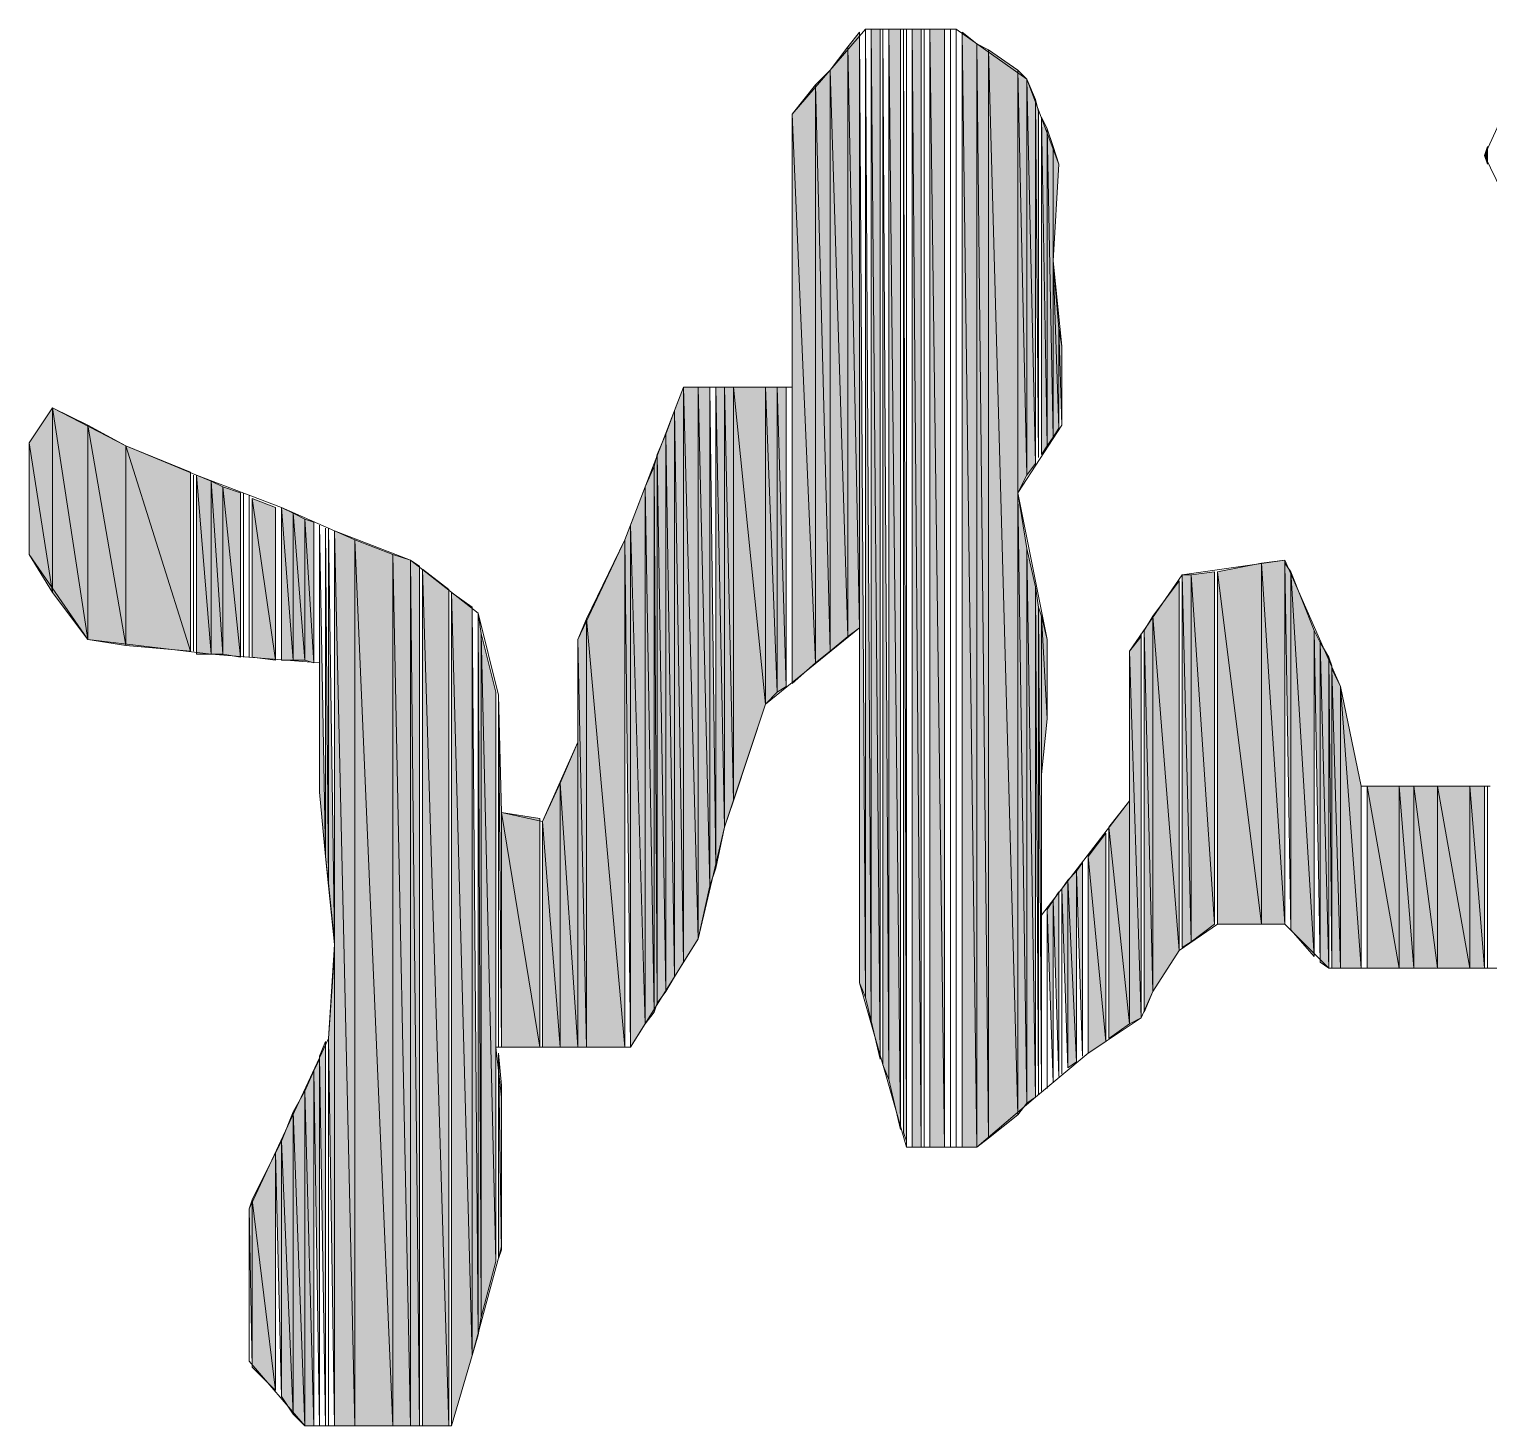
# Model space of a CAD drawing. Header units: millimetres. Extents: x -30643 to 86172, y -19411 to 63186.
# Drawn here: x 82304.9 to 82655, y 2450.5 to 2785.5 of the extents above; entities that cross this region are included whole.
import ezdxf

# ---------------------------------------------------------------- set-up
doc = ezdxf.new("R2010")
doc.units = ezdxf.units.MM

msp = doc.modelspace()

# ---------------------------------------------------------------- hatches: boundary and pattern name
h = msp.add_hatch(color=0)
h.dxf.hatch_style = 2
h.paths.add_polyline_path([(82504.08, 2641.93), (82504.08, 2784.78), (82501.27, 2781.26)])
h = msp.add_hatch(color=0)
h.dxf.hatch_style = 2
h.paths.add_polyline_path([(82504.08, 2556.78), (82505.49, 2553.27), (82504.08, 2784.78)])
h = msp.add_hatch(color=0)
h.dxf.hatch_style = 2
h.paths.add_polyline_path([(82505.49, 2553.27), (82506.9, 2547.64), (82505.49, 2785.48)])
h = msp.add_hatch(color=0)
h.dxf.hatch_style = 2
h.paths.add_polyline_path([(82506.9, 2547.64), (82509.01, 2538.49), (82506.9, 2785.48)])
h = msp.add_hatch(color=0)
h.dxf.hatch_style = 2
h.paths.add_polyline_path([(82509.01, 2538.49), (82509.01, 2785.48), (82506.9, 2785.48)])
h = msp.add_hatch(color=0)
h.dxf.hatch_style = 2
h.paths.add_polyline_path([(82509.71, 2537.08), (82511.12, 2533.56), (82509.71, 2785.48)])
h = msp.add_hatch(color=0)
h.dxf.hatch_style = 2
h.paths.add_polyline_path([(82511.12, 2533.56), (82513.94, 2521.6), (82511.12, 2785.48)])
h = msp.add_hatch(color=0)
h.dxf.hatch_style = 2
h.paths.add_polyline_path([(82513.94, 2521.6), (82513.94, 2785.48), (82511.12, 2785.48)])
h = msp.add_hatch(color=0)
h.dxf.hatch_style = 2
h.paths.add_polyline_path([(82514.64, 2520.9), (82515.34, 2518.79), (82514.64, 2785.48)])
h = msp.add_hatch(color=0)
h.dxf.hatch_style = 2
h.paths.add_polyline_path([(82516.75, 2517.38), (82518.86, 2517.38), (82516.75, 2785.48)])
h = msp.add_hatch(color=0)
h.dxf.hatch_style = 2
h.paths.add_polyline_path([(82518.86, 2517.38), (82518.86, 2785.48), (82516.75, 2785.48)])
h = msp.add_hatch(color=0)
h.dxf.hatch_style = 2
h.paths.add_polyline_path([(82520.97, 2517.38), (82524.49, 2517.38), (82520.97, 2785.48)])
h = msp.add_hatch(color=0)
h.dxf.hatch_style = 2
h.paths.add_polyline_path([(82524.49, 2517.38), (82524.49, 2785.48), (82520.97, 2785.48)])
h = msp.add_hatch(color=0)
h.dxf.hatch_style = 2
h.paths.add_polyline_path([(82528.71, 2517.38), (82532.23, 2517.38), (82528.71, 2784.78)])
h = msp.add_hatch(color=0)
h.dxf.hatch_style = 2
h.paths.add_polyline_path([(82532.23, 2517.38), (82532.23, 2781.96), (82528.71, 2784.78)])
h = msp.add_hatch(color=0)
h.dxf.hatch_style = 2
h.paths.add_polyline_path([(82501.27, 2639.82), (82501.27, 2781.26), (82497.05, 2775.63)])
h = msp.add_hatch(color=0)
h.dxf.hatch_style = 2
h.paths.add_polyline_path([(82501.27, 2639.82), (82504.08, 2641.93), (82501.27, 2781.26)])
h = msp.add_hatch(color=0)
h.dxf.hatch_style = 2
h.paths.add_polyline_path([(82532.23, 2517.38), (82535.05, 2519.49), (82532.23, 2781.96)])
h = msp.add_hatch(color=0)
h.dxf.hatch_style = 2
h.paths.add_polyline_path([(82535.05, 2519.49), (82535.05, 2780.55), (82532.23, 2781.96)])
h = msp.add_hatch(color=0)
h.dxf.hatch_style = 2
h.paths.add_polyline_path([(82535.05, 2519.49), (82542.08, 2525.12), (82535.05, 2780.55)])
h = msp.add_hatch(color=0)
h.dxf.hatch_style = 2
h.paths.add_polyline_path([(82542.08, 2525.12), (82542.08, 2775.63), (82535.05, 2780.55)])
h = msp.add_hatch(color=0)
h.dxf.hatch_style = 2
h.paths.add_polyline_path([(82497.05, 2636.3), (82497.05, 2775.63), (82493.53, 2772.11)])
h = msp.add_hatch(color=0)
h.dxf.hatch_style = 2
h.paths.add_polyline_path([(82497.05, 2636.3), (82501.27, 2639.82), (82497.05, 2775.63)])
h = msp.add_hatch(color=0)
h.dxf.hatch_style = 2
h.paths.add_polyline_path([(82542.08, 2674.3), (82544.19, 2678.52), (82542.08, 2775.63)])
h = msp.add_hatch(color=0)
h.dxf.hatch_style = 2
h.paths.add_polyline_path([(82544.19, 2678.52), (82544.19, 2773.52), (82542.08, 2775.63)])
h = msp.add_hatch(color=0)
h.dxf.hatch_style = 2
h.paths.add_polyline_path([(82544.19, 2678.52), (82546.3, 2681.34), (82544.19, 2773.52)])
h = msp.add_hatch(color=0)
h.dxf.hatch_style = 2
h.paths.add_polyline_path([(82546.3, 2681.34), (82546.3, 2768.59), (82544.19, 2773.52)])
h = msp.add_hatch(color=0)
h.dxf.hatch_style = 2
h.paths.add_polyline_path([(82493.53, 2633.49), (82493.53, 2772.11), (82487.9, 2765.07)])
h = msp.add_hatch(color=0)
h.dxf.hatch_style = 2
h.paths.add_polyline_path([(82493.53, 2633.49), (82497.05, 2636.3), (82493.53, 2772.11)])
h = msp.add_hatch(color=0)
h.dxf.hatch_style = 2
h.paths.add_polyline_path([(82547.01, 2682.74), (82547.01, 2765.78), (82546.3, 2768.59)])
h = msp.add_hatch(color=0)
h.dxf.hatch_style = 2
h.paths.add_polyline_path([(82487.9, 2628.56), (82493.53, 2633.49), (82487.9, 2765.07)])
h = msp.add_hatch(color=0)
h.dxf.hatch_style = 2
h.paths.add_polyline_path([(82547.71, 2683.45), (82549.12, 2685.56), (82547.71, 2764.37)])
h = msp.add_hatch(color=0)
h.dxf.hatch_style = 2
h.paths.add_polyline_path([(82549.12, 2685.56), (82549.12, 2761.56), (82547.71, 2764.37)])
h = msp.add_hatch(color=0)
h.dxf.hatch_style = 2
h.paths.add_polyline_path([(82549.12, 2685.56), (82550.53, 2687.67), (82549.12, 2761.56)])
h = msp.add_hatch(color=0)
h.dxf.hatch_style = 2
h.paths.add_polyline_path([(82550.53, 2687.67), (82550.53, 2757.33), (82549.12, 2761.56)])
h = msp.add_hatch(color=0)
h.dxf.hatch_style = 2
h.paths.add_polyline_path([(82550.53, 2729.89), (82551.93, 2753.11), (82550.53, 2757.33)])
h = msp.add_hatch(color=0)
h.dxf.hatch_style = 2
h.paths.add_polyline_path([(82654.67, 2753.11), (82654.67, 2757.33), (82653.97, 2755.22)])
h = msp.add_hatch(color=0)
h.dxf.hatch_style = 2
h.paths.add_polyline_path([(82550.53, 2687.67), (82551.93, 2689.78), (82550.53, 2729.89)])
h = msp.add_hatch(color=0)
h.dxf.hatch_style = 2
h.paths.add_polyline_path([(82551.93, 2689.78), (82551.93, 2713.7), (82550.53, 2729.89)])
h = msp.add_hatch(color=0)
h.dxf.hatch_style = 2
h.paths.add_polyline_path([(82552.64, 2690.48), (82552.64, 2709.48), (82551.93, 2713.7)])
h = msp.add_hatch(color=0)
h.dxf.hatch_style = 2
h.paths.add_polyline_path([(82461.86, 2561.71), (82461.86, 2699.63), (82459.75, 2694)])
h = msp.add_hatch(color=0)
h.dxf.hatch_style = 2
h.paths.add_polyline_path([(82461.86, 2561.71), (82465.38, 2567.34), (82461.86, 2699.63)])
h = msp.add_hatch(color=0)
h.dxf.hatch_style = 2
h.paths.add_polyline_path([(82465.38, 2567.34), (82465.38, 2699.63), (82461.86, 2699.63)])
h = msp.add_hatch(color=0)
h.dxf.hatch_style = 2
h.paths.add_polyline_path([(82465.38, 2567.34), (82468.2, 2580.01), (82465.38, 2699.63)])
h = msp.add_hatch(color=0)
h.dxf.hatch_style = 2
h.paths.add_polyline_path([(82468.2, 2580.01), (82468.2, 2699.63), (82465.38, 2699.63)])
h = msp.add_hatch(color=0)
h.dxf.hatch_style = 2
h.paths.add_polyline_path([(82468.2, 2580.01), (82469.6, 2584.23), (82468.2, 2699.63)])
h = msp.add_hatch(color=0)
h.dxf.hatch_style = 2
h.paths.add_polyline_path([(82469.6, 2584.23), (82471.71, 2594.08), (82469.6, 2699.63)])
h = msp.add_hatch(color=0)
h.dxf.hatch_style = 2
h.paths.add_polyline_path([(82471.71, 2594.08), (82471.71, 2699.63), (82469.6, 2699.63)])
h = msp.add_hatch(color=0)
h.dxf.hatch_style = 2
h.paths.add_polyline_path([(82471.71, 2594.08), (82473.83, 2600.41), (82471.71, 2699.63)])
h = msp.add_hatch(color=0)
h.dxf.hatch_style = 2
h.paths.add_polyline_path([(82473.83, 2600.41), (82473.83, 2699.63), (82471.71, 2699.63)])
h = msp.add_hatch(color=0)
h.dxf.hatch_style = 2
h.paths.add_polyline_path([(82473.83, 2600.41), (82481.57, 2623.63), (82473.83, 2699.63)])
h = msp.add_hatch(color=0)
h.dxf.hatch_style = 2
h.paths.add_polyline_path([(82481.57, 2623.63), (82481.57, 2699.63), (82473.83, 2699.63)])
h = msp.add_hatch(color=0)
h.dxf.hatch_style = 2
h.paths.add_polyline_path([(82481.57, 2623.63), (82484.38, 2626.45), (82481.57, 2699.63)])
h = msp.add_hatch(color=0)
h.dxf.hatch_style = 2
h.paths.add_polyline_path([(82484.38, 2626.45), (82484.38, 2699.63), (82481.57, 2699.63)])
h = msp.add_hatch(color=0)
h.dxf.hatch_style = 2
h.paths.add_polyline_path([(82484.38, 2626.45), (82486.49, 2627.86), (82484.38, 2699.63)])
h = msp.add_hatch(color=0)
h.dxf.hatch_style = 2
h.paths.add_polyline_path([(82486.49, 2627.86), (82486.49, 2699.63), (82484.38, 2699.63)])
h = msp.add_hatch(color=0)
h.dxf.hatch_style = 2
h.paths.add_polyline_path([(82310.57, 2650.37), (82310.57, 2694.71), (82304.94, 2686.26)])
h = msp.add_hatch(color=0)
h.dxf.hatch_style = 2
h.paths.add_polyline_path([(82310.57, 2650.37), (82319.02, 2639.11), (82310.57, 2694.71)])
h = msp.add_hatch(color=0)
h.dxf.hatch_style = 2
h.paths.add_polyline_path([(82319.02, 2639.11), (82319.02, 2690.48), (82310.57, 2694.71)])
h = msp.add_hatch(color=0)
h.dxf.hatch_style = 2
h.paths.add_polyline_path([(82459.75, 2558.19), (82459.75, 2694), (82457.64, 2688.37)])
h = msp.add_hatch(color=0)
h.dxf.hatch_style = 2
h.paths.add_polyline_path([(82459.75, 2558.19), (82461.86, 2561.71), (82459.75, 2694)])
h = msp.add_hatch(color=0)
h.dxf.hatch_style = 2
h.paths.add_polyline_path([(82319.02, 2639.11), (82328.16, 2637.71), (82319.02, 2690.48)])
h = msp.add_hatch(color=0)
h.dxf.hatch_style = 2
h.paths.add_polyline_path([(82328.16, 2637.71), (82328.16, 2685.56), (82319.02, 2690.48)])
h = msp.add_hatch(color=0)
h.dxf.hatch_style = 2
h.paths.add_polyline_path([(82304.94, 2659.52), (82310.57, 2650.37), (82304.94, 2686.26)])
h = msp.add_hatch(color=0)
h.dxf.hatch_style = 2
h.paths.add_polyline_path([(82328.16, 2637.71), (82343.65, 2636.3), (82328.16, 2685.56)])
h = msp.add_hatch(color=0)
h.dxf.hatch_style = 2
h.paths.add_polyline_path([(82343.65, 2636.3), (82343.65, 2679.22), (82328.16, 2685.56)])
h = msp.add_hatch(color=0)
h.dxf.hatch_style = 2
h.paths.add_polyline_path([(82457.64, 2554.67), (82457.64, 2688.37), (82455.53, 2683.45)])
h = msp.add_hatch(color=0)
h.dxf.hatch_style = 2
h.paths.add_polyline_path([(82457.64, 2554.67), (82459.75, 2558.19), (82457.64, 2688.37)])
h = msp.add_hatch(color=0)
h.dxf.hatch_style = 2
h.paths.add_polyline_path([(82455.53, 2551.86), (82455.53, 2683.45), (82454.83, 2680.63)])
h = msp.add_hatch(color=0)
h.dxf.hatch_style = 2
h.paths.add_polyline_path([(82455.53, 2551.86), (82457.64, 2554.67), (82455.53, 2683.45)])
h = msp.add_hatch(color=0)
h.dxf.hatch_style = 2
h.paths.add_polyline_path([(82345.05, 2635.6), (82348.57, 2635.6), (82345.05, 2678.52)])
h = msp.add_hatch(color=0)
h.dxf.hatch_style = 2
h.paths.add_polyline_path([(82348.57, 2635.6), (82348.57, 2677.11), (82345.05, 2678.52)])
h = msp.add_hatch(color=0)
h.dxf.hatch_style = 2
h.paths.add_polyline_path([(82454.83, 2549.75), (82454.83, 2680.63), (82452.72, 2675.71)])
h = msp.add_hatch(color=0)
h.dxf.hatch_style = 2
h.paths.add_polyline_path([(82454.83, 2549.75), (82455.53, 2551.86), (82454.83, 2680.63)])
h = msp.add_hatch(color=0)
h.dxf.hatch_style = 2
h.paths.add_polyline_path([(82348.57, 2635.6), (82351.39, 2635.6), (82348.57, 2677.11)])
h = msp.add_hatch(color=0)
h.dxf.hatch_style = 2
h.paths.add_polyline_path([(82351.39, 2635.6), (82351.39, 2675.71), (82348.57, 2677.11)])
h = msp.add_hatch(color=0)
h.dxf.hatch_style = 2
h.paths.add_polyline_path([(82351.39, 2635.6), (82355.61, 2634.89), (82351.39, 2675.71)])
h = msp.add_hatch(color=0)
h.dxf.hatch_style = 2
h.paths.add_polyline_path([(82355.61, 2634.89), (82355.61, 2674.3), (82351.39, 2675.71)])
h = msp.add_hatch(color=0)
h.dxf.hatch_style = 2
h.paths.add_polyline_path([(82452.72, 2546.93), (82452.72, 2675.71), (82449.2, 2666.56)])
h = msp.add_hatch(color=0)
h.dxf.hatch_style = 2
h.paths.add_polyline_path([(82452.72, 2546.93), (82454.83, 2549.75), (82452.72, 2675.71)])
h = msp.add_hatch(color=0)
h.dxf.hatch_style = 2
h.paths.add_polyline_path([(82358.42, 2634.89), (82364.05, 2634.19), (82358.42, 2672.89)])
h = msp.add_hatch(color=0)
h.dxf.hatch_style = 2
h.paths.add_polyline_path([(82364.05, 2634.19), (82364.05, 2670.78), (82358.42, 2672.89)])
h = msp.add_hatch(color=0)
h.dxf.hatch_style = 2
h.paths.add_polyline_path([(82542.08, 2525.12), (82544.19, 2527.93), (82542.08, 2674.3)])
h = msp.add_hatch(color=0)
h.dxf.hatch_style = 2
h.paths.add_polyline_path([(82544.19, 2527.93), (82544.19, 2660.93), (82542.08, 2674.3)])
h = msp.add_hatch(color=0)
h.dxf.hatch_style = 2
h.paths.add_polyline_path([(82365.46, 2634.19), (82368.27, 2634.19), (82365.46, 2670.78)])
h = msp.add_hatch(color=0)
h.dxf.hatch_style = 2
h.paths.add_polyline_path([(82368.27, 2634.19), (82368.27, 2669.37), (82365.46, 2670.78)])
h = msp.add_hatch(color=0)
h.dxf.hatch_style = 2
h.paths.add_polyline_path([(82368.27, 2634.19), (82371.09, 2634.19), (82368.27, 2669.37)])
h = msp.add_hatch(color=0)
h.dxf.hatch_style = 2
h.paths.add_polyline_path([(82371.09, 2634.19), (82371.09, 2667.97), (82368.27, 2669.37)])
h = msp.add_hatch(color=0)
h.dxf.hatch_style = 2
h.paths.add_polyline_path([(82371.09, 2634.19), (82373.2, 2633.49), (82371.09, 2667.97)])
h = msp.add_hatch(color=0)
h.dxf.hatch_style = 2
h.paths.add_polyline_path([(82373.2, 2633.49), (82373.2, 2667.26), (82371.09, 2667.97)])
h = msp.add_hatch(color=0)
h.dxf.hatch_style = 2
h.paths.add_polyline_path([(82374.61, 2602.52), (82376.01, 2587.04), (82374.61, 2666.56)])
h = msp.add_hatch(color=0)
h.dxf.hatch_style = 2
h.paths.add_polyline_path([(82376.01, 2587.04), (82376.72, 2580.71), (82376.01, 2665.85)])
h = msp.add_hatch(color=0)
h.dxf.hatch_style = 2
h.paths.add_polyline_path([(82376.72, 2580.71), (82378.13, 2566.64), (82376.72, 2665.85)])
h = msp.add_hatch(color=0)
h.dxf.hatch_style = 2
h.paths.add_polyline_path([(82378.13, 2450.53), (82383.05, 2450.53), (82378.13, 2665.15)])
h = msp.add_hatch(color=0)
h.dxf.hatch_style = 2
h.paths.add_polyline_path([(82383.05, 2450.53), (82383.05, 2663.04), (82378.13, 2665.15)])
h = msp.add_hatch(color=0)
h.dxf.hatch_style = 2
h.paths.add_polyline_path([(82449.2, 2541.3), (82449.2, 2666.56), (82447.79, 2663.04)])
h = msp.add_hatch(color=0)
h.dxf.hatch_style = 2
h.paths.add_polyline_path([(82449.2, 2541.3), (82452.72, 2546.93), (82449.2, 2666.56)])
h = msp.add_hatch(color=0)
h.dxf.hatch_style = 2
h.paths.add_polyline_path([(82383.05, 2450.53), (82392.2, 2450.53), (82383.05, 2663.04)])
h = msp.add_hatch(color=0)
h.dxf.hatch_style = 2
h.paths.add_polyline_path([(82392.2, 2450.53), (82392.2, 2659.52), (82383.05, 2663.04)])
h = msp.add_hatch(color=0)
h.dxf.hatch_style = 2
h.paths.add_polyline_path([(82447.79, 2541.3), (82447.79, 2663.04), (82438.64, 2644.04)])
h = msp.add_hatch(color=0)
h.dxf.hatch_style = 2
h.paths.add_polyline_path([(82544.19, 2527.93), (82546.3, 2529.34), (82544.19, 2660.93)])
h = msp.add_hatch(color=0)
h.dxf.hatch_style = 2
h.paths.add_polyline_path([(82546.3, 2529.34), (82546.3, 2651.78), (82544.19, 2660.93)])
h = msp.add_hatch(color=0)
h.dxf.hatch_style = 2
h.paths.add_polyline_path([(82392.2, 2450.53), (82396.42, 2450.53), (82392.2, 2659.52)])
h = msp.add_hatch(color=0)
h.dxf.hatch_style = 2
h.paths.add_polyline_path([(82396.42, 2450.53), (82396.42, 2658.11), (82392.2, 2659.52)])
h = msp.add_hatch(color=0)
h.dxf.hatch_style = 2
h.paths.add_polyline_path([(82396.42, 2450.53), (82398.53, 2450.53), (82396.42, 2658.11)])
h = msp.add_hatch(color=0)
h.dxf.hatch_style = 2
h.paths.add_polyline_path([(82398.53, 2450.53), (82398.53, 2656.71), (82396.42, 2658.11)])
h = msp.add_hatch(color=0)
h.dxf.hatch_style = 2
h.paths.add_polyline_path([(82600.49, 2570.86), (82600.49, 2657.41), (82589.93, 2655.3)])
h = msp.add_hatch(color=0)
h.dxf.hatch_style = 2
h.paths.add_polyline_path([(82606.12, 2570.86), (82606.12, 2658.11), (82600.49, 2657.41)])
h = msp.add_hatch(color=0)
h.dxf.hatch_style = 2
h.paths.add_polyline_path([(82600.49, 2570.86), (82606.12, 2570.86), (82600.49, 2657.41)])
h = msp.add_hatch(color=0)
h.dxf.hatch_style = 2
h.paths.add_polyline_path([(82607.52, 2569.45), (82607.52, 2655.3), (82606.12, 2657.41)])
h = msp.add_hatch(color=0)
h.dxf.hatch_style = 2
h.paths.add_polyline_path([(82399.24, 2450.53), (82405.57, 2450.53), (82399.24, 2656)])
h = msp.add_hatch(color=0)
h.dxf.hatch_style = 2
h.paths.add_polyline_path([(82405.57, 2450.53), (82405.57, 2651.08), (82399.24, 2656)])
h = msp.add_hatch(color=0)
h.dxf.hatch_style = 2
h.paths.add_polyline_path([(82581.49, 2565.23), (82583.6, 2566.64), (82581.49, 2654.6)])
h = msp.add_hatch(color=0)
h.dxf.hatch_style = 2
h.paths.add_polyline_path([(82583.6, 2566.64), (82583.6, 2654.6), (82581.49, 2654.6)])
h = msp.add_hatch(color=0)
h.dxf.hatch_style = 2
h.paths.add_polyline_path([(82589.23, 2570.86), (82589.23, 2655.3), (82583.6, 2654.6)])
h = msp.add_hatch(color=0)
h.dxf.hatch_style = 2
h.paths.add_polyline_path([(82583.6, 2566.64), (82589.23, 2570.86), (82583.6, 2654.6)])
h = msp.add_hatch(color=0)
h.dxf.hatch_style = 2
h.paths.add_polyline_path([(82589.93, 2570.86), (82600.49, 2570.86), (82589.93, 2655.3)])
h = msp.add_hatch(color=0)
h.dxf.hatch_style = 2
h.paths.add_polyline_path([(82607.52, 2569.45), (82613.15, 2563.12), (82607.52, 2655.3)])
h = msp.add_hatch(color=0)
h.dxf.hatch_style = 2
h.paths.add_polyline_path([(82613.15, 2563.12), (82613.15, 2641.23), (82607.52, 2655.3)])
h = msp.add_hatch(color=0)
h.dxf.hatch_style = 2
h.paths.add_polyline_path([(82406.27, 2450.53), (82411.2, 2467.42), (82406.27, 2650.37)])
h = msp.add_hatch(color=0)
h.dxf.hatch_style = 2
h.paths.add_polyline_path([(82411.2, 2467.42), (82411.2, 2646.86), (82406.27, 2650.37)])
h = msp.add_hatch(color=0)
h.dxf.hatch_style = 2
h.paths.add_polyline_path([(82547.01, 2530.04), (82547.01, 2646.86), (82546.3, 2651.78)])
h = msp.add_hatch(color=0)
h.dxf.hatch_style = 2
h.paths.add_polyline_path([(82580.79, 2564.52), (82580.79, 2653.19), (82574.45, 2644.74)])
h = msp.add_hatch(color=0)
h.dxf.hatch_style = 2
h.paths.add_polyline_path([(82411.2, 2467.42), (82412.61, 2472.34), (82411.2, 2646.86)])
h = msp.add_hatch(color=0)
h.dxf.hatch_style = 2
h.paths.add_polyline_path([(82547.71, 2530.75), (82547.71, 2644.74), (82547.01, 2646.86)])
h = msp.add_hatch(color=0)
h.dxf.hatch_style = 2
h.paths.add_polyline_path([(82412.61, 2472.34), (82413.31, 2476.57), (82412.61, 2645.45)])
h = msp.add_hatch(color=0)
h.dxf.hatch_style = 2
h.paths.add_polyline_path([(82413.31, 2476.57), (82413.31, 2640.52), (82412.61, 2645.45)])
h = msp.add_hatch(color=0)
h.dxf.hatch_style = 2
h.paths.add_polyline_path([(82438.64, 2541.3), (82438.64, 2644.04), (82436.53, 2639.11)])
h = msp.add_hatch(color=0)
h.dxf.hatch_style = 2
h.paths.add_polyline_path([(82438.64, 2541.3), (82447.79, 2541.3), (82438.64, 2644.04)])
h = msp.add_hatch(color=0)
h.dxf.hatch_style = 2
h.paths.add_polyline_path([(82547.71, 2606.75), (82549.12, 2620.12), (82547.71, 2644.74)])
h = msp.add_hatch(color=0)
h.dxf.hatch_style = 2
h.paths.add_polyline_path([(82549.12, 2620.12), (82549.12, 2639.11), (82547.71, 2644.74)])
h = msp.add_hatch(color=0)
h.dxf.hatch_style = 2
h.paths.add_polyline_path([(82574.45, 2554.67), (82574.45, 2644.74), (82572.34, 2641.23)])
h = msp.add_hatch(color=0)
h.dxf.hatch_style = 2
h.paths.add_polyline_path([(82574.45, 2554.67), (82580.79, 2564.52), (82574.45, 2644.74)])
h = msp.add_hatch(color=0)
h.dxf.hatch_style = 2
h.paths.add_polyline_path([(82413.31, 2476.57), (82416.83, 2489.93), (82413.31, 2640.52)])
h = msp.add_hatch(color=0)
h.dxf.hatch_style = 2
h.paths.add_polyline_path([(82416.83, 2489.93), (82416.83, 2626.45), (82413.31, 2640.52)])
h = msp.add_hatch(color=0)
h.dxf.hatch_style = 2
h.paths.add_polyline_path([(82571.64, 2548.34), (82571.64, 2639.82), (82568.82, 2636.3)])
h = msp.add_hatch(color=0)
h.dxf.hatch_style = 2
h.paths.add_polyline_path([(82572.34, 2549.75), (82574.45, 2554.67), (82572.34, 2641.23)])
h = msp.add_hatch(color=0)
h.dxf.hatch_style = 2
h.paths.add_polyline_path([(82614.56, 2561.71), (82614.56, 2638.41), (82613.15, 2641.23)])
h = msp.add_hatch(color=0)
h.dxf.hatch_style = 2
h.paths.add_polyline_path([(82436.53, 2541.3), (82438.64, 2541.3), (82436.53, 2639.11)])
h = msp.add_hatch(color=0)
h.dxf.hatch_style = 2
h.paths.add_polyline_path([(82568.82, 2546.93), (82571.64, 2548.34), (82568.82, 2636.3)])
h = msp.add_hatch(color=0)
h.dxf.hatch_style = 2
h.paths.add_polyline_path([(82614.56, 2561.71), (82616.67, 2560.3), (82614.56, 2638.41)])
h = msp.add_hatch(color=0)
h.dxf.hatch_style = 2
h.paths.add_polyline_path([(82616.67, 2560.3), (82616.67, 2634.89), (82614.56, 2638.41)])
h = msp.add_hatch(color=0)
h.dxf.hatch_style = 2
h.paths.add_polyline_path([(82617.38, 2560.3), (82617.38, 2632.78), (82616.67, 2634.89)])
h = msp.add_hatch(color=0)
h.dxf.hatch_style = 2
h.paths.add_polyline_path([(82617.38, 2560.3), (82619.49, 2560.3), (82617.38, 2632.08)])
h = msp.add_hatch(color=0)
h.dxf.hatch_style = 2
h.paths.add_polyline_path([(82619.49, 2560.3), (82619.49, 2627.86), (82617.38, 2632.08)])
h = msp.add_hatch(color=0)
h.dxf.hatch_style = 2
h.paths.add_polyline_path([(82418.24, 2541.3), (82418.24, 2597.6), (82417.53, 2625.74)])
h = msp.add_hatch(color=0)
h.dxf.hatch_style = 2
h.paths.add_polyline_path([(82619.49, 2560.3), (82624.41, 2560.3), (82619.49, 2627.86)])
h = msp.add_hatch(color=0)
h.dxf.hatch_style = 2
h.paths.add_polyline_path([(82624.41, 2560.3), (82624.41, 2603.93), (82619.49, 2627.86)])
h = msp.add_hatch(color=0)
h.dxf.hatch_style = 2
h.paths.add_polyline_path([(82436.53, 2541.3), (82436.53, 2614.49), (82432.31, 2604.63)])
h = msp.add_hatch(color=0)
h.dxf.hatch_style = 2
h.paths.add_polyline_path([(82432.31, 2541.3), (82432.31, 2604.63), (82428.09, 2595.49)])
h = msp.add_hatch(color=0)
h.dxf.hatch_style = 2
h.paths.add_polyline_path([(82432.31, 2541.3), (82436.53, 2541.3), (82432.31, 2604.63)])
h = msp.add_hatch(color=0)
h.dxf.hatch_style = 2
h.paths.add_polyline_path([(82625.82, 2560.3), (82633.56, 2560.3), (82625.82, 2603.93)])
h = msp.add_hatch(color=0)
h.dxf.hatch_style = 2
h.paths.add_polyline_path([(82633.56, 2560.3), (82633.56, 2603.93), (82625.82, 2603.93)])
h = msp.add_hatch(color=0)
h.dxf.hatch_style = 2
h.paths.add_polyline_path([(82633.56, 2560.3), (82637.08, 2560.3), (82633.56, 2603.93)])
h = msp.add_hatch(color=0)
h.dxf.hatch_style = 2
h.paths.add_polyline_path([(82637.08, 2560.3), (82637.08, 2603.93), (82633.56, 2603.93)])
h = msp.add_hatch(color=0)
h.dxf.hatch_style = 2
h.paths.add_polyline_path([(82637.08, 2560.3), (82642.71, 2560.3), (82637.08, 2603.93)])
h = msp.add_hatch(color=0)
h.dxf.hatch_style = 2
h.paths.add_polyline_path([(82642.71, 2560.3), (82642.71, 2603.93), (82637.08, 2603.93)])
h = msp.add_hatch(color=0)
h.dxf.hatch_style = 2
h.paths.add_polyline_path([(82642.71, 2560.3), (82650.45, 2560.3), (82642.71, 2603.93)])
h = msp.add_hatch(color=0)
h.dxf.hatch_style = 2
h.paths.add_polyline_path([(82650.45, 2560.3), (82650.45, 2603.93), (82642.71, 2603.93)])
h = msp.add_hatch(color=0)
h.dxf.hatch_style = 2
h.paths.add_polyline_path([(82650.45, 2560.3), (82653.97, 2560.3), (82650.45, 2603.93)])
h = msp.add_hatch(color=0)
h.dxf.hatch_style = 2
h.paths.add_polyline_path([(82653.97, 2560.3), (82653.97, 2603.93), (82650.45, 2603.93)])
h = msp.add_hatch(color=0)
h.dxf.hatch_style = 2
h.paths.add_polyline_path([(82418.24, 2541.3), (82427.38, 2541.3), (82418.24, 2597.6)])
h = msp.add_hatch(color=0)
h.dxf.hatch_style = 2
h.paths.add_polyline_path([(82427.38, 2541.3), (82427.38, 2596.19), (82418.24, 2597.6)])
h = msp.add_hatch(color=0)
h.dxf.hatch_style = 2
h.paths.add_polyline_path([(82568.82, 2546.93), (82568.82, 2600.41), (82563.9, 2594.08)])
h = msp.add_hatch(color=0)
h.dxf.hatch_style = 2
h.paths.add_polyline_path([(82428.09, 2541.3), (82432.31, 2541.3), (82428.09, 2595.49)])
h = msp.add_hatch(color=0)
h.dxf.hatch_style = 2
h.paths.add_polyline_path([(82563.19, 2542.71), (82563.19, 2592.67), (82558.97, 2587.04)])
h = msp.add_hatch(color=0)
h.dxf.hatch_style = 2
h.paths.add_polyline_path([(82563.9, 2543.41), (82568.82, 2546.93), (82563.9, 2594.08)])
h = msp.add_hatch(color=0)
h.dxf.hatch_style = 2
h.paths.add_polyline_path([(82557.56, 2539.19), (82557.56, 2585.64), (82556.16, 2583.52)])
h = msp.add_hatch(color=0)
h.dxf.hatch_style = 2
h.paths.add_polyline_path([(82558.97, 2539.9), (82563.19, 2542.71), (82558.97, 2587.04)])
h = msp.add_hatch(color=0)
h.dxf.hatch_style = 2
h.paths.add_polyline_path([(82554.05, 2536.38), (82554.05, 2581.41), (82552.64, 2579.3)])
h = msp.add_hatch(color=0)
h.dxf.hatch_style = 2
h.paths.add_polyline_path([(82556.16, 2537.79), (82556.16, 2583.52), (82554.05, 2581.41)])
h = msp.add_hatch(color=0)
h.dxf.hatch_style = 2
h.paths.add_polyline_path([(82554.05, 2536.38), (82556.16, 2537.79), (82554.05, 2581.41)])
h = msp.add_hatch(color=0)
h.dxf.hatch_style = 2
h.paths.add_polyline_path([(82551.93, 2534.27), (82551.93, 2578.6), (82550.53, 2576.49)])
h = msp.add_hatch(color=0)
h.dxf.hatch_style = 2
h.paths.add_polyline_path([(82550.53, 2532.86), (82550.53, 2576.49), (82549.12, 2574.38)])
h = msp.add_hatch(color=0)
h.dxf.hatch_style = 2
h.paths.add_polyline_path([(82378.13, 2450.53), (82378.13, 2563.82), (82376.72, 2543.41)])
h = msp.add_hatch(color=0)
h.dxf.hatch_style = 2
h.paths.add_polyline_path([(82378.13, 2450.53), (82378.13, 2565.93), (82378.13, 2563.82)])
h = msp.add_hatch(color=0)
h.dxf.hatch_style = 2
h.paths.add_polyline_path([(82376.01, 2450.53), (82376.01, 2542.71), (82374.61, 2539.19)])
h = msp.add_hatch(color=0)
h.dxf.hatch_style = 2
h.paths.add_polyline_path([(82374.61, 2450.53), (82374.61, 2538.49), (82373.2, 2535.67)])
h = msp.add_hatch(color=0)
h.dxf.hatch_style = 2
h.paths.add_polyline_path([(82417.53, 2490.64), (82418.24, 2492.75), (82417.53, 2539.9)])
h = msp.add_hatch(color=0)
h.dxf.hatch_style = 2
h.paths.add_polyline_path([(82418.24, 2492.75), (82418.24, 2532.16), (82417.53, 2539.9)])
h = msp.add_hatch(color=0)
h.dxf.hatch_style = 2
h.paths.add_polyline_path([(82373.2, 2450.53), (82373.2, 2535.67), (82371.09, 2530.75)])
h = msp.add_hatch(color=0)
h.dxf.hatch_style = 2
h.paths.add_polyline_path([(82418.24, 2493.45), (82418.24, 2529.34), (82418.24, 2532.16)])
h = msp.add_hatch(color=0)
h.dxf.hatch_style = 2
h.paths.add_polyline_path([(82371.09, 2450.53), (82371.09, 2530.75), (82368.27, 2525.82)])
h = msp.add_hatch(color=0)
h.dxf.hatch_style = 2
h.paths.add_polyline_path([(82371.09, 2450.53), (82373.2, 2450.53), (82371.09, 2530.75)])
h = msp.add_hatch(color=0)
h.dxf.hatch_style = 2
h.paths.add_polyline_path([(82368.27, 2453.34), (82368.27, 2525.82), (82365.46, 2518.79)])
h = msp.add_hatch(color=0)
h.dxf.hatch_style = 2
h.paths.add_polyline_path([(82368.27, 2453.34), (82371.09, 2450.53), (82368.27, 2525.82)])
h = msp.add_hatch(color=0)
h.dxf.hatch_style = 2
h.paths.add_polyline_path([(82365.46, 2457.57), (82365.46, 2518.79), (82364.05, 2515.97)])
h = msp.add_hatch(color=0)
h.dxf.hatch_style = 2
h.paths.add_polyline_path([(82365.46, 2457.57), (82368.27, 2453.34), (82365.46, 2518.79)])
h = msp.add_hatch(color=0)
h.dxf.hatch_style = 2
h.paths.add_polyline_path([(82364.05, 2458.97), (82364.05, 2515.97), (82358.42, 2504.71)])
h = msp.add_hatch(color=0)
h.dxf.hatch_style = 2
h.paths.add_polyline_path([(82358.42, 2464.6), (82358.42, 2504.71), (82357.72, 2502.6)])
h = msp.add_hatch(color=0)
h.dxf.hatch_style = 2
h.paths.add_polyline_path([(82358.42, 2464.6), (82364.05, 2458.97), (82358.42, 2504.71)])

# ---------------------------------------------------------------- linework, layer by layer
at = {"color": 0, "lineweight": 0}
for points in [[(82661, 2560.3), (82633.56, 2560.3), (82616.67, 2560.3), (82606.12, 2570.86), (82589.93, 2570.86), (82580.79, 2564.52), (82574.45, 2554.67), (82571.64, 2548.34), (82558.97, 2539.9), (82546.3, 2529.34), (82532.23, 2517.38), (82515.34, 2517.38), (82504.08, 2556.78), (82504.08, 2606.75), (82504.08, 2641.93), (82481.57, 2623.63), (82471.71, 2594.08), (82465.38, 2567.34), (82449.2, 2541.3), (82416.83, 2541.3), (82418.24, 2529.34), (82418.24, 2493.45), (82411.2, 2467.42), (82406.27, 2450.53), (82371.09, 2450.53), (82357.72, 2466.01), (82357.72, 2502.6), (82376.72, 2543.41), (82378.13, 2565.93), (82376.01, 2587.04), (82374.61, 2602.52), (82374.61, 2633.49), (82348.57, 2635.6), (82319.02, 2639.11), (82304.94, 2659.52), (82304.94, 2686.26), (82310.57, 2694.71), (82328.16, 2685.56), (82345.05, 2678.52), (82365.46, 2670.78), (82378.13, 2665.15), (82396.42, 2658.11), (82412.61, 2645.45), (82417.53, 2625.74), (82418.24, 2597.6), (82428.09, 2595.49), (82436.53, 2614.49), (82436.53, 2639.11), (82447.79, 2663.04), (82461.86, 2699.63), (82487.9, 2699.63), (82487.9, 2740.44), (82487.9, 2765.07), (82505.49, 2785.48), (82527.31, 2785.48), (82544.19, 2773.52), (82551.93, 2753.11), (82550.53, 2729.89), (82552.64, 2709.48), (82552.64, 2690.48), (82542.08, 2674.3), (82549.12, 2639.11), (82549.12, 2620.12), (82547.71, 2606.75), (82547.71, 2572.97), (82568.82, 2600.41), (82568.82, 2636.3), (82581.49, 2654.6), (82606.12, 2658.11), (82619.49, 2627.86), (82624.41, 2603.93), (82655.38, 2603.93)], [(82666.63, 2729.19), (82653.97, 2755.22), (82665.23, 2779.85)]]:
    msp.add_lwpolyline(points, dxfattribs=at)
for points in [[(82504.08, 2641.93), (82504.08, 2784.78), (82501.27, 2781.26)], [(82504.08, 2556.78), (82505.49, 2553.27), (82504.08, 2784.78)], [(82505.49, 2553.27), (82505.49, 2785.48)], [(82505.49, 2553.27), (82506.9, 2547.64), (82505.49, 2785.48)], [(82506.9, 2547.64), (82506.9, 2785.48)], [(82506.9, 2547.64), (82509.01, 2538.49), (82506.9, 2785.48)], [(82509.01, 2538.49), (82509.01, 2785.48), (82506.9, 2785.48)], [(82509.01, 2538.49), (82509.01, 2785.48)], [(82509.71, 2537.08), (82509.71, 2785.48)], [(82509.71, 2537.08), (82511.12, 2533.56), (82509.71, 2785.48)], [(82511.12, 2533.56), (82511.12, 2785.48)], [(82511.12, 2533.56), (82513.94, 2521.6), (82511.12, 2785.48)], [(82513.94, 2521.6), (82513.94, 2785.48), (82511.12, 2785.48)], [(82513.94, 2521.6), (82513.94, 2785.48)], [(82514.64, 2520.9), (82514.64, 2785.48)], [(82514.64, 2520.9), (82515.34, 2518.79), (82514.64, 2785.48)], [(82515.34, 2518.79), (82515.34, 2785.48)], [(82515.34, 2518.79), (82515.34, 2785.48)], [(82515.34, 2517.38), (82515.34, 2785.48)], [(82515.34, 2517.38), (82515.34, 2785.48)], [(82516.75, 2517.38), (82516.75, 2785.48)], [(82516.75, 2517.38), (82518.86, 2517.38), (82516.75, 2785.48)], [(82518.86, 2517.38), (82518.86, 2785.48), (82516.75, 2785.48)], [(82518.86, 2517.38), (82518.86, 2785.48)], [(82519.57, 2517.38), (82519.57, 2785.48)], [(82519.57, 2517.38), (82519.57, 2785.48)], [(82520.97, 2517.38), (82520.97, 2785.48)], [(82520.97, 2517.38), (82524.49, 2517.38), (82520.97, 2785.48)], [(82524.49, 2517.38), (82524.49, 2785.48), (82520.97, 2785.48)], [(82524.49, 2517.38), (82524.49, 2785.48)], [(82525.9, 2517.38), (82525.9, 2785.48)], [(82525.9, 2517.38), (82525.9, 2785.48)], [(82525.9, 2517.38), (82525.9, 2785.48)], [(82525.9, 2517.38), (82525.9, 2785.48)], [(82527.31, 2517.38), (82527.31, 2785.48)], [(82527.31, 2517.38), (82527.31, 2785.48)], [(82528.71, 2517.38), (82528.71, 2784.78)], [(82528.71, 2517.38), (82532.23, 2517.38), (82528.71, 2784.78)], [(82532.23, 2517.38), (82532.23, 2781.96), (82528.71, 2784.78)], [(82501.27, 2639.82), (82501.27, 2781.26), (82497.05, 2775.63)], [(82501.27, 2639.82), (82504.08, 2641.93), (82501.27, 2781.26)], [(82532.23, 2517.38), (82535.05, 2519.49), (82532.23, 2781.96)], [(82535.05, 2519.49), (82535.05, 2780.55), (82532.23, 2781.96)], [(82535.05, 2519.49), (82542.08, 2525.12), (82535.05, 2780.55)], [(82542.08, 2525.12), (82542.08, 2775.63), (82535.05, 2780.55)], [(82497.05, 2636.3), (82497.05, 2775.63), (82493.53, 2772.11)], [(82497.05, 2636.3), (82501.27, 2639.82), (82497.05, 2775.63)], [(82542.08, 2674.3), (82544.19, 2678.52), (82542.08, 2775.63)], [(82544.19, 2678.52), (82544.19, 2773.52), (82542.08, 2775.63)], [(82544.19, 2678.52), (82546.3, 2681.34), (82544.19, 2773.52)], [(82546.3, 2681.34), (82546.3, 2768.59), (82544.19, 2773.52)], [(82493.53, 2633.49), (82493.53, 2772.11), (82487.9, 2765.07)], [(82493.53, 2633.49), (82497.05, 2636.3), (82493.53, 2772.11)], [(82546.3, 2681.34), (82546.3, 2768.59)], [(82547.01, 2682.74), (82547.01, 2765.78), (82546.3, 2768.59)], [(82547.01, 2682.74), (82547.01, 2765.78)], [(82487.9, 2628.56), (82493.53, 2633.49), (82487.9, 2765.07)], [(82547.71, 2683.45), (82547.71, 2764.37)], [(82547.71, 2683.45), (82549.12, 2685.56), (82547.71, 2764.37)], [(82549.12, 2685.56), (82549.12, 2761.56), (82547.71, 2764.37)], [(82549.12, 2685.56), (82550.53, 2687.67), (82549.12, 2761.56)], [(82550.53, 2687.67), (82550.53, 2757.33), (82549.12, 2761.56)], [(82550.53, 2729.89), (82551.93, 2753.11), (82550.53, 2757.33)], [(82654.67, 2753.11), (82654.67, 2757.33), (82653.97, 2755.22)], [(82654.67, 2753.11), (82654.67, 2757.33)], [(82550.53, 2687.67), (82551.93, 2689.78), (82550.53, 2729.89)], [(82551.93, 2689.78), (82551.93, 2713.7), (82550.53, 2729.89)], [(82551.93, 2689.78), (82551.93, 2713.7)], [(82552.64, 2690.48), (82552.64, 2709.48), (82551.93, 2713.7)], [(82461.86, 2561.71), (82461.86, 2699.63), (82459.75, 2694)], [(82461.86, 2561.71), (82465.38, 2567.34), (82461.86, 2699.63)], [(82465.38, 2567.34), (82465.38, 2699.63), (82461.86, 2699.63)], [(82465.38, 2567.34), (82468.2, 2580.01), (82465.38, 2699.63)], [(82468.2, 2580.01), (82468.2, 2699.63), (82465.38, 2699.63)], [(82468.2, 2580.01), (82469.6, 2584.23), (82468.2, 2699.63)], [(82469.6, 2584.23), (82469.6, 2699.63)], [(82469.6, 2584.23), (82471.71, 2594.08), (82469.6, 2699.63)], [(82471.71, 2594.08), (82471.71, 2699.63), (82469.6, 2699.63)], [(82471.71, 2594.08), (82473.83, 2600.41), (82471.71, 2699.63)], [(82473.83, 2600.41), (82473.83, 2699.63), (82471.71, 2699.63)], [(82473.83, 2600.41), (82481.57, 2623.63), (82473.83, 2699.63)], [(82481.57, 2623.63), (82481.57, 2699.63), (82473.83, 2699.63)], [(82481.57, 2623.63), (82484.38, 2626.45), (82481.57, 2699.63)], [(82484.38, 2626.45), (82484.38, 2699.63), (82481.57, 2699.63)], [(82484.38, 2626.45), (82486.49, 2627.86), (82484.38, 2699.63)], [(82486.49, 2627.86), (82486.49, 2699.63), (82484.38, 2699.63)], [(82486.49, 2627.86), (82486.49, 2699.63)], [(82487.9, 2628.56), (82487.9, 2699.63)], [(82310.57, 2650.37), (82310.57, 2694.71), (82304.94, 2686.26)], [(82310.57, 2650.37), (82319.02, 2639.11), (82310.57, 2694.71)], [(82319.02, 2639.11), (82319.02, 2690.48), (82310.57, 2694.71)], [(82459.75, 2558.19), (82459.75, 2694), (82457.64, 2688.37)], [(82459.75, 2558.19), (82461.86, 2561.71), (82459.75, 2694)], [(82319.02, 2639.11), (82328.16, 2637.71), (82319.02, 2690.48)], [(82328.16, 2637.71), (82328.16, 2685.56), (82319.02, 2690.48)], [(82304.94, 2659.52), (82310.57, 2650.37), (82304.94, 2686.26)], [(82328.16, 2637.71), (82343.65, 2636.3), (82328.16, 2685.56)], [(82343.65, 2636.3), (82343.65, 2679.22), (82328.16, 2685.56)], [(82457.64, 2554.67), (82457.64, 2688.37), (82455.53, 2683.45)], [(82457.64, 2554.67), (82457.64, 2688.37)], [(82457.64, 2554.67), (82457.64, 2688.37)], [(82457.64, 2554.67), (82459.75, 2558.19), (82457.64, 2688.37)], [(82455.53, 2551.86), (82455.53, 2683.45), (82454.83, 2680.63)], [(82455.53, 2551.86), (82455.53, 2683.45)], [(82455.53, 2551.86), (82455.53, 2683.45)], [(82455.53, 2551.86), (82457.64, 2554.67), (82455.53, 2683.45)], [(82343.65, 2636.3), (82343.65, 2679.22)], [(82344.35, 2636.3), (82344.35, 2678.52)], [(82344.35, 2636.3), (82344.35, 2678.52)], [(82345.05, 2635.6), (82345.05, 2678.52)], [(82345.05, 2635.6), (82348.57, 2635.6), (82345.05, 2678.52)], [(82348.57, 2635.6), (82348.57, 2677.11), (82345.05, 2678.52)], [(82454.83, 2549.75), (82454.83, 2680.63), (82452.72, 2675.71)], [(82454.83, 2549.75), (82455.53, 2551.86), (82454.83, 2680.63)], [(82348.57, 2635.6), (82351.39, 2635.6), (82348.57, 2677.11)], [(82351.39, 2635.6), (82351.39, 2675.71), (82348.57, 2677.11)], [(82351.39, 2635.6), (82355.61, 2634.89), (82351.39, 2675.71)], [(82355.61, 2634.89), (82355.61, 2674.3), (82351.39, 2675.71)], [(82452.72, 2546.93), (82452.72, 2675.71), (82449.2, 2666.56)], [(82452.72, 2546.93), (82454.83, 2549.75), (82452.72, 2675.71)], [(82355.61, 2634.89), (82355.61, 2674.3)], [(82356.31, 2634.89), (82356.31, 2674.3)], [(82356.31, 2634.89), (82356.31, 2674.3)], [(82357.72, 2634.89), (82357.72, 2673.6)], [(82357.72, 2634.89), (82357.72, 2673.6)], [(82358.42, 2634.89), (82358.42, 2672.89)], [(82358.42, 2634.89), (82364.05, 2634.19), (82358.42, 2672.89)], [(82364.05, 2634.19), (82364.05, 2670.78), (82358.42, 2672.89)], [(82542.08, 2525.12), (82544.19, 2527.93), (82542.08, 2674.3)], [(82544.19, 2527.93), (82544.19, 2660.93), (82542.08, 2674.3)], [(82364.05, 2634.19), (82364.05, 2670.78)], [(82365.46, 2634.19), (82365.46, 2670.78)], [(82365.46, 2634.19), (82368.27, 2634.19), (82365.46, 2670.78)], [(82368.27, 2634.19), (82368.27, 2669.37), (82365.46, 2670.78)], [(82368.27, 2634.19), (82371.09, 2634.19), (82368.27, 2669.37)], [(82371.09, 2634.19), (82371.09, 2667.97), (82368.27, 2669.37)], [(82371.09, 2634.19), (82373.2, 2633.49), (82371.09, 2667.97)], [(82373.2, 2633.49), (82373.2, 2667.26), (82371.09, 2667.97)], [(82373.2, 2633.49), (82373.2, 2667.26)], [(82374.61, 2633.49), (82374.61, 2666.56)], [(82374.61, 2633.49), (82374.61, 2666.56)], [(82374.61, 2633.49), (82374.61, 2666.56)], [(82374.61, 2602.52), (82376.01, 2587.04), (82374.61, 2666.56)], [(82376.01, 2587.04), (82376.01, 2665.85)], [(82376.01, 2587.04), (82376.72, 2580.71), (82376.01, 2665.85)], [(82376.72, 2580.71), (82376.72, 2665.85)], [(82376.72, 2580.71), (82378.13, 2566.64), (82376.72, 2665.85)], [(82378.13, 2566.64), (82378.13, 2665.15)], [(82378.13, 2566.64), (82378.13, 2665.15)], [(82378.13, 2565.93), (82378.13, 2665.15)], [(82378.13, 2450.53), (82383.05, 2450.53), (82378.13, 2665.15)], [(82383.05, 2450.53), (82383.05, 2663.04), (82378.13, 2665.15)], [(82449.2, 2541.3), (82449.2, 2666.56), (82447.79, 2663.04)], [(82449.2, 2541.3), (82452.72, 2546.93), (82449.2, 2666.56)], [(82383.05, 2450.53), (82392.2, 2450.53), (82383.05, 2663.04)], [(82392.2, 2450.53), (82392.2, 2659.52), (82383.05, 2663.04)], [(82447.79, 2541.3), (82447.79, 2663.04), (82438.64, 2644.04)], [(82447.79, 2541.3), (82447.79, 2663.04)], [(82447.79, 2541.3), (82447.79, 2663.04)], [(82447.79, 2541.3), (82447.79, 2663.04)], [(82544.19, 2527.93), (82546.3, 2529.34), (82544.19, 2660.93)], [(82546.3, 2529.34), (82546.3, 2651.78), (82544.19, 2660.93)], [(82392.2, 2450.53), (82396.42, 2450.53), (82392.2, 2659.52)], [(82396.42, 2450.53), (82396.42, 2658.11), (82392.2, 2659.52)], [(82396.42, 2450.53), (82398.53, 2450.53), (82396.42, 2658.11)], [(82398.53, 2450.53), (82398.53, 2656.71), (82396.42, 2658.11)], [(82600.49, 2570.86), (82600.49, 2657.41), (82589.93, 2655.3)], [(82606.12, 2570.86), (82606.12, 2658.11), (82600.49, 2657.41)], [(82600.49, 2570.86), (82606.12, 2570.86), (82600.49, 2657.41)], [(82606.12, 2570.86), (82606.12, 2658.11)], [(82606.12, 2570.86), (82606.12, 2657.41)], [(82606.12, 2570.86), (82606.12, 2657.41)], [(82607.52, 2569.45), (82607.52, 2655.3), (82606.12, 2657.41)], [(82398.53, 2450.53), (82398.53, 2656.71)], [(82399.24, 2450.53), (82399.24, 2656)], [(82399.24, 2450.53), (82405.57, 2450.53), (82399.24, 2656)], [(82405.57, 2450.53), (82405.57, 2651.08), (82399.24, 2656)], [(82581.49, 2565.23), (82581.49, 2654.6)], [(82581.49, 2565.23), (82583.6, 2566.64), (82581.49, 2654.6)], [(82583.6, 2566.64), (82583.6, 2654.6), (82581.49, 2654.6)], [(82589.23, 2570.86), (82589.23, 2655.3), (82583.6, 2654.6)], [(82583.6, 2566.64), (82583.6, 2654.6)], [(82583.6, 2566.64), (82583.6, 2654.6)], [(82583.6, 2566.64), (82589.23, 2570.86), (82583.6, 2654.6)], [(82589.23, 2570.86), (82589.23, 2655.3)], [(82589.93, 2570.86), (82589.93, 2655.3)], [(82589.93, 2570.86), (82600.49, 2570.86), (82589.93, 2655.3)], [(82607.52, 2569.45), (82613.15, 2563.12), (82607.52, 2655.3)], [(82613.15, 2563.12), (82613.15, 2641.23), (82607.52, 2655.3)], [(82405.57, 2450.53), (82405.57, 2651.08)], [(82406.27, 2450.53), (82406.27, 2650.37)], [(82406.27, 2450.53), (82411.2, 2467.42), (82406.27, 2650.37)], [(82411.2, 2467.42), (82411.2, 2646.86), (82406.27, 2650.37)], [(82546.3, 2529.34), (82546.3, 2651.78)], [(82547.01, 2530.04), (82547.01, 2646.86), (82546.3, 2651.78)], [(82580.79, 2564.52), (82580.79, 2653.19), (82574.45, 2644.74)], [(82580.79, 2564.52), (82580.79, 2653.19)], [(82411.2, 2467.42), (82412.61, 2472.34), (82411.2, 2646.86)], [(82547.01, 2530.04), (82547.01, 2646.86)], [(82547.71, 2530.75), (82547.71, 2644.74), (82547.01, 2646.86)], [(82412.61, 2472.34), (82412.61, 2645.45)], [(82412.61, 2472.34), (82413.31, 2476.57), (82412.61, 2645.45)], [(82413.31, 2476.57), (82413.31, 2640.52), (82412.61, 2645.45)], [(82438.64, 2541.3), (82438.64, 2644.04), (82436.53, 2639.11)], [(82438.64, 2541.3), (82447.79, 2541.3), (82438.64, 2644.04)], [(82547.71, 2606.75), (82549.12, 2620.12), (82547.71, 2644.74)], [(82549.12, 2620.12), (82549.12, 2639.11), (82547.71, 2644.74)], [(82574.45, 2554.67), (82574.45, 2644.74), (82572.34, 2641.23)], [(82574.45, 2554.67), (82580.79, 2564.52), (82574.45, 2644.74)], [(82413.31, 2476.57), (82416.83, 2489.93), (82413.31, 2640.52)], [(82416.83, 2489.93), (82416.83, 2626.45), (82413.31, 2640.52)], [(82571.64, 2548.34), (82571.64, 2639.82), (82568.82, 2636.3)], [(82571.64, 2548.34), (82571.64, 2640.52)], [(82571.64, 2548.34), (82571.64, 2640.52)], [(82571.64, 2548.34), (82571.64, 2639.82)], [(82572.34, 2549.75), (82572.34, 2641.23)], [(82572.34, 2549.75), (82574.45, 2554.67), (82572.34, 2641.23)], [(82613.15, 2563.12), (82613.15, 2641.23)], [(82614.56, 2561.71), (82614.56, 2638.41), (82613.15, 2641.23)], [(82436.53, 2541.3), (82438.64, 2541.3), (82436.53, 2639.11)], [(82568.82, 2546.93), (82571.64, 2548.34), (82568.82, 2636.3)], [(82614.56, 2561.71), (82616.67, 2560.3), (82614.56, 2638.41)], [(82616.67, 2560.3), (82616.67, 2634.89), (82614.56, 2638.41)], [(82374.61, 2602.52), (82374.61, 2633.49)], [(82616.67, 2560.3), (82616.67, 2634.89)], [(82617.38, 2560.3), (82617.38, 2632.78), (82616.67, 2634.89)], [(82617.38, 2560.3), (82617.38, 2632.78)], [(82617.38, 2560.3), (82617.38, 2632.78)], [(82617.38, 2560.3), (82617.38, 2632.78)], [(82617.38, 2560.3), (82617.38, 2632.08)], [(82617.38, 2560.3), (82619.49, 2560.3), (82617.38, 2632.08)], [(82619.49, 2560.3), (82619.49, 2627.86), (82617.38, 2632.08)], [(82416.83, 2541.3), (82416.83, 2626.45)], [(82417.53, 2541.3), (82417.53, 2625.74)], [(82417.53, 2541.3), (82417.53, 2625.74)], [(82418.24, 2541.3), (82418.24, 2597.6), (82417.53, 2625.74)], [(82619.49, 2560.3), (82624.41, 2560.3), (82619.49, 2627.86)], [(82624.41, 2560.3), (82624.41, 2603.93), (82619.49, 2627.86)], [(82436.53, 2541.3), (82436.53, 2614.49), (82432.31, 2604.63)], [(82432.31, 2541.3), (82432.31, 2604.63), (82428.09, 2595.49)], [(82432.31, 2541.3), (82436.53, 2541.3), (82432.31, 2604.63)], [(82624.41, 2560.3), (82624.41, 2603.93)], [(82625.82, 2560.3), (82625.82, 2603.93)], [(82625.82, 2560.3), (82633.56, 2560.3), (82625.82, 2603.93)], [(82633.56, 2560.3), (82633.56, 2603.93), (82625.82, 2603.93)], [(82633.56, 2560.3), (82637.08, 2560.3), (82633.56, 2603.93)], [(82637.08, 2560.3), (82637.08, 2603.93), (82633.56, 2603.93)], [(82637.08, 2560.3), (82642.71, 2560.3), (82637.08, 2603.93)], [(82642.71, 2560.3), (82642.71, 2603.93), (82637.08, 2603.93)], [(82642.71, 2560.3), (82650.45, 2560.3), (82642.71, 2603.93)], [(82650.45, 2560.3), (82650.45, 2603.93), (82642.71, 2603.93)], [(82650.45, 2560.3), (82653.97, 2560.3), (82650.45, 2603.93)], [(82653.97, 2560.3), (82653.97, 2603.93), (82650.45, 2603.93)], [(82653.97, 2560.3), (82653.97, 2603.93)], [(82654.67, 2560.3), (82654.67, 2603.93)], [(82654.67, 2560.3), (82654.67, 2603.93)], [(82418.24, 2541.3), (82418.24, 2597.6)], [(82418.24, 2541.3), (82418.24, 2597.6)], [(82418.24, 2541.3), (82427.38, 2541.3), (82418.24, 2597.6)], [(82427.38, 2541.3), (82427.38, 2596.19), (82418.24, 2597.6)], [(82568.82, 2546.93), (82568.82, 2600.41), (82563.9, 2594.08)], [(82427.38, 2541.3), (82427.38, 2596.19)], [(82428.09, 2541.3), (82428.09, 2595.49)], [(82428.09, 2541.3), (82432.31, 2541.3), (82428.09, 2595.49)], [(82563.19, 2542.71), (82563.19, 2592.67), (82558.97, 2587.04)], [(82563.19, 2542.71), (82563.19, 2592.67)], [(82563.9, 2543.41), (82563.9, 2594.08)], [(82563.9, 2543.41), (82568.82, 2546.93), (82563.9, 2594.08)], [(82557.56, 2539.19), (82557.56, 2585.64), (82556.16, 2583.52)], [(82557.56, 2539.19), (82557.56, 2585.64)], [(82558.97, 2539.9), (82558.97, 2587.04)], [(82558.97, 2539.9), (82563.19, 2542.71), (82558.97, 2587.04)], [(82554.05, 2536.38), (82554.05, 2581.41), (82552.64, 2579.3)], [(82556.16, 2537.79), (82556.16, 2583.52), (82554.05, 2581.41)], [(82554.05, 2536.38), (82556.16, 2537.79), (82554.05, 2581.41)], [(82556.16, 2537.79), (82556.16, 2583.52)], [(82551.93, 2534.27), (82551.93, 2578.6), (82550.53, 2576.49)], [(82551.93, 2534.27), (82551.93, 2578.6)], [(82552.64, 2534.97), (82552.64, 2579.3)], [(82552.64, 2534.97), (82552.64, 2579.3)], [(82550.53, 2532.86), (82550.53, 2576.49), (82549.12, 2574.38)], [(82549.12, 2531.45), (82549.12, 2574.38)], [(82549.12, 2531.45), (82549.12, 2574.38)], [(82550.53, 2532.86), (82550.53, 2576.49)], [(82547.71, 2530.75), (82547.71, 2572.97)], [(82378.13, 2450.53), (82378.13, 2563.82), (82376.72, 2543.41)], [(82378.13, 2450.53), (82378.13, 2565.93), (82378.13, 2563.82)], [(82378.13, 2450.53), (82378.13, 2563.82)], [(82376.01, 2450.53), (82376.01, 2542.71), (82374.61, 2539.19)], [(82376.01, 2450.53), (82376.01, 2542.71)], [(82376.72, 2450.53), (82376.72, 2543.41)], [(82376.72, 2450.53), (82376.72, 2543.41)], [(82374.61, 2450.53), (82374.61, 2538.49), (82373.2, 2535.67)], [(82374.61, 2450.53), (82374.61, 2539.19)], [(82374.61, 2450.53), (82374.61, 2539.19)], [(82374.61, 2450.53), (82374.61, 2538.49)], [(82416.83, 2489.93), (82416.83, 2541.3)], [(82417.53, 2490.64), (82417.53, 2539.9)], [(82417.53, 2490.64), (82418.24, 2492.75), (82417.53, 2539.9)], [(82418.24, 2492.75), (82418.24, 2532.16), (82417.53, 2539.9)], [(82373.2, 2450.53), (82373.2, 2535.67), (82371.09, 2530.75)], [(82373.2, 2450.53), (82373.2, 2535.67)], [(82418.24, 2492.75), (82418.24, 2532.16)], [(82418.24, 2493.45), (82418.24, 2529.34), (82418.24, 2532.16)], [(82371.09, 2450.53), (82371.09, 2530.75), (82368.27, 2525.82)], [(82371.09, 2450.53), (82373.2, 2450.53), (82371.09, 2530.75)], [(82368.27, 2453.34), (82368.27, 2525.82), (82365.46, 2518.79)], [(82368.27, 2453.34), (82371.09, 2450.53), (82368.27, 2525.82)], [(82365.46, 2457.57), (82365.46, 2518.79), (82364.05, 2515.97)], [(82365.46, 2457.57), (82368.27, 2453.34), (82365.46, 2518.79)], [(82364.05, 2458.97), (82364.05, 2515.97), (82358.42, 2504.71)], [(82364.05, 2458.97), (82364.05, 2515.97)], [(82358.42, 2464.6), (82358.42, 2504.71), (82357.72, 2502.6)], [(82358.42, 2464.6), (82364.05, 2458.97), (82358.42, 2504.71)], [(82357.72, 2466.01), (82357.72, 2502.6)]]:
    msp.add_lwpolyline(points, close=True, dxfattribs=at)

doc.saveas('drawing.dxf')
